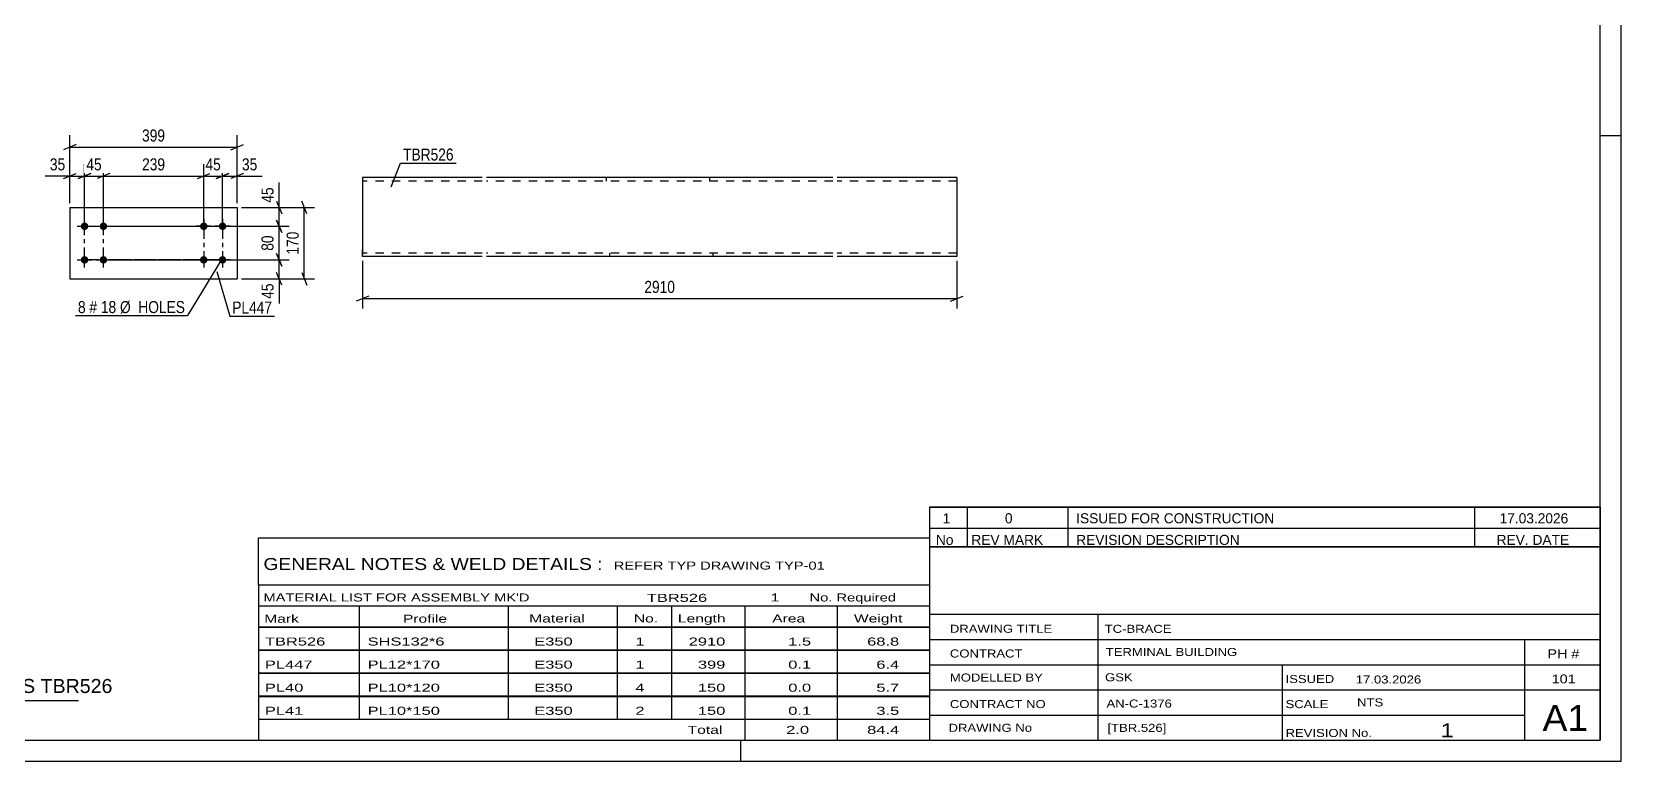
# Model space of a CAD drawing. Header units: millimetres. Extents: x 0 to 594, y 0 to 420.
# Drawn here: x 214.9 to 594, y 0 to 173.8 of the extents above; entities that cross this region are included whole.
import ezdxf

# ---------------------------------------------------------------- set-up
doc = ezdxf.new("R2010")
doc.units = ezdxf.units.MM
doc.linetypes.add('DXK_LINE_DOT2', pattern=[3.9198, 1.9599, -1.9599])
doc.linetypes.add('DXK_LINE_DOT3', pattern=[5.9187, 2.979, -0.9799, 0.9799, -0.9799])
doc.styles.add('Arial', font='arial.ttf', dxfattribs={"height": 0.2})
doc.styles.add('Arial Narrow', font='ARIALN.TTF', dxfattribs={"height": 0.2})

# ---------------------------------------------------------------- blocks, each defined once
blk = doc.blocks.new('Unknown-582682602-1128')
at = {"color": 5, "linetype": 'Continuous'}
for p, q in [((594, 0), (594, 420)), ((589, 5), (589, 415)), ((594, 149), (589, 149)), ((5, 5), (589, 5)), ((384, 0), (384, 5)), ((0, 0), (594, 0))]:
    blk.add_line(p, q, dxfattribs=at)
blk = doc.blocks.new('Bolt-582682602-3874 - 3872')
at = {"linetype": 'Continuous'}
for points in [[(255.9, 126.58, -1), (255.9, 128.38, -1)], [(260.4, 126.58, -1), (260.4, 128.38, -1)], [(255.9, 118.58, -1), (255.9, 120.38, -1)], [(260.4, 118.58, -1), (260.4, 120.38, -1)]]:
    blk.add_hatch(color=1, dxfattribs=at).paths.add_polyline_path(points)
at = {"color": 1, "linetype": 'Continuous'}
for p, q in [((255.9, 129.28), (255.9, 125.68)), ((260.4, 129.28), (260.4, 125.68)), ((257.7, 127.48), (254.1, 127.48)), ((262.2, 127.48), (258.6, 127.48)), ((257.7, 119.48), (254.1, 119.48)), ((255.9, 121.28), (255.9, 117.68)), ((262.2, 119.48), (258.6, 119.48)), ((260.4, 121.28), (260.4, 117.68))]:
    blk.add_line(p, q, dxfattribs=at)
blk = doc.blocks.new('Part-582682602-3873 - 3872')
at = {"color": 2, "linetype": 'Continuous'}
for p, q in [((223.99, 131.98), (223.99, 114.98)), ((223.99, 131.98), (263.9, 131.98)), ((263.9, 131.98), (263.9, 114.98)), ((223.99, 114.98), (263.9, 114.98))]:
    blk.add_line(p, q, dxfattribs=at)
blk = doc.blocks.new('Bolt-582682602-3875 - 3872')
at = {"linetype": 'Continuous'}
for points in [[(227.49, 128.38, -1), (227.49, 126.58, -1)], [(231.99, 128.38, -1), (231.99, 126.58, -1)], [(227.49, 120.38, -1), (227.49, 118.58, -1)], [(231.99, 120.38, -1), (231.99, 118.58, -1)]]:
    blk.add_hatch(color=1, dxfattribs=at).paths.add_polyline_path(points)
at = {"color": 1, "linetype": 'Continuous'}
for p, q in [((227.49, 125.68), (227.49, 129.28)), ((231.99, 125.68), (231.99, 129.28)), ((225.69, 127.48), (229.29, 127.48)), ((230.19, 127.48), (233.79, 127.48)), ((225.69, 119.48), (229.29, 119.48)), ((227.49, 117.68), (227.49, 121.28)), ((230.19, 119.48), (233.79, 119.48)), ((231.99, 117.68), (231.99, 121.28))]:
    blk.add_line(p, q, dxfattribs=at)
blk = doc.blocks.new('Part-582682602-1532 - 1515')
at = {"color": 2, "linetype": 'Continuous'}
for p, q in [((322.35, 139.11), (293.78, 139.11)), ((293.78, 139.11), (293.78, 121.97)), ((405.96, 139.11), (323.35, 139.11)), ((435.53, 139.11), (406.96, 139.11)), ((435.53, 139.11), (435.53, 120.25)), ((293.78, 120.38), (293.78, 121.97)), ((293.78, 120.25), (293.78, 120.38)), ((322.35, 120.25), (293.78, 120.25)), ((405.96, 120.25), (323.35, 120.25)), ((435.53, 120.25), (406.96, 120.25))]:
    blk.add_line(p, q, dxfattribs=at)
at = {"color": 7, "linetype": 'DXK_LINE_DOT2'}
for p, q in [((322.35, 138.25), (293.78, 138.25)), ((405.96, 138.25), (323.35, 138.25)), ((351.92, 139.11), (351.92, 138.25)), ((376.56, 139.11), (376.56, 138.25)), ((435.53, 138.25), (406.96, 138.25)), ((435.53, 138.98), (435.53, 139.11)), ((293.78, 121.97), (293.78, 120.76)), ((293.78, 121.11), (293.78, 121.18)), ((322.35, 121.11), (293.78, 121.11)), ((293.78, 120.25), (293.78, 120.25)), ((405.96, 121.11), (323.35, 121.11)), ((352.75, 120.25), (352.75, 121.11)), ((377.39, 120.25), (377.39, 121.11)), ((435.53, 121.11), (406.96, 121.11)), ((435.53, 121.11), (435.53, 121.18))]:
    blk.add_line(p, q, dxfattribs=at)
blk = doc.blocks.new('Rectangle-582682602-4051 - 3872')
at = {"color": 1, "linetype": 'DXK_LINE_DOT3'}
blk.add_lwpolyline([(227.49, 127.48), (260.4, 127.48), (260.4, 119.48), (227.49, 119.48), (227.49, 127.48)], close=True, dxfattribs=at)
blk = doc.blocks.new('Rectangle-582682602-4061 - 3872')
at = {"color": 1, "linetype": 'DXK_LINE_DOT3'}
blk.add_lwpolyline([(231.99, 127.48), (255.9, 127.48), (255.9, 119.48), (231.99, 119.48), (231.99, 127.48)], close=True, dxfattribs=at)
blk = doc.blocks.new('StraightDimension-582682602-3890 - 3872')
at = {"color": 7, "linetype": 'Continuous'}
for p, q in [((223.99, 132.98), (223.99, 142.31)), ((227.49, 128.48), (227.49, 142.31)), ((222.49, 138.86), (225.49, 140.06)), ((223.99, 139.46), (227.49, 139.46)), ((228.99, 140.06), (225.99, 138.86))]:
    blk.add_line(p, q, dxfattribs=at)
at = {"color": 0}
blk.add_wipeout([(223.46, 140.21), (223.46, 144.41), (218.61, 144.41), (218.61, 140.21)], dxfattribs=at)
at = {"color": 7, "linetype": 'Continuous'}
blk.add_line((223.99, 139.46), (218.08, 139.46), dxfattribs=at)
blk.add_line((223.99, 139.46), (218.08, 139.46), dxfattribs=at)
at = {"color": 3, "style": 'Arial Narrow'}
blk.add_text('35', height=2.863, dxfattribs=at).set_placement((219.21, 140.81))
blk = doc.blocks.new('StraightDimension-582682602-3886 - 3872')
at = {"color": 7, "linetype": 'Continuous'}
for p, q in [((260.4, 128.48), (260.4, 142.31)), ((263.9, 132.98), (263.9, 142.31)), ((258.9, 138.86), (261.9, 140.06)), ((260.4, 139.46), (263.9, 139.46)), ((265.4, 140.06), (262.4, 138.86))]:
    blk.add_line(p, q, dxfattribs=at)
at = {"color": 0}
blk.add_wipeout([(269.28, 140.21), (269.28, 144.41), (264.43, 144.41), (264.43, 140.21)], dxfattribs=at)
at = {"color": 7, "linetype": 'Continuous'}
blk.add_line((263.9, 139.46), (269.81, 139.46), dxfattribs=at)
blk.add_line((263.9, 139.46), (269.81, 139.46), dxfattribs=at)
at = {"color": 3, "style": 'Arial Narrow'}
blk.add_text('35', height=2.863, dxfattribs=at).set_placement((265.03, 140.81))
blk = doc.blocks.new('StraightDimension-582682602-3887 - 3872')
at = {"color": 7, "linetype": 'Continuous'}
for p, q in [((255.9, 128.48), (255.9, 142.31)), ((260.4, 128.48), (260.4, 142.31)), ((254.4, 138.86), (257.4, 140.06)), ((255.9, 139.46), (260.4, 139.46)), ((261.9, 140.06), (258.9, 138.86))]:
    blk.add_line(p, q, dxfattribs=at)
at = {"color": 0}
blk.add_wipeout([(260.58, 140.21), (260.58, 144.41), (255.72, 144.41), (255.72, 140.21)], dxfattribs=at)
at = {"color": 3, "style": 'Arial Narrow'}
blk.add_text('45', height=2.863, dxfattribs=at).set_placement((256.32, 140.81))
blk = doc.blocks.new('StraightDimension-582682602-3888 - 3872')
at = {"color": 7, "linetype": 'Continuous'}
for p, q in [((231.99, 128.48), (231.99, 142.31)), ((255.9, 128.48), (255.9, 142.31)), ((233.49, 140.06), (230.49, 138.86)), ((231.99, 139.46), (255.9, 139.46)), ((254.4, 138.86), (257.4, 140.06))]:
    blk.add_line(p, q, dxfattribs=at)
at = {"color": 0}
blk.add_wipeout([(247.29, 140.21), (247.29, 144.41), (240.6, 144.41), (240.6, 140.21)], dxfattribs=at)
at = {"color": 3, "style": 'Arial Narrow'}
blk.add_text('239', height=2.863, dxfattribs=at).set_placement((241.2, 140.81))
blk = doc.blocks.new('StraightDimension-582682602-3889 - 3872')
at = {"color": 7, "linetype": 'Continuous'}
for p, q in [((227.49, 128.48), (227.49, 142.31)), ((231.99, 128.48), (231.99, 142.31)), ((225.99, 138.86), (228.99, 140.06)), ((227.49, 139.46), (231.99, 139.46)), ((233.49, 140.06), (230.49, 138.86))]:
    blk.add_line(p, q, dxfattribs=at)
at = {"color": 0}
blk.add_wipeout([(232.17, 140.21), (232.17, 144.41), (227.31, 144.41), (227.31, 140.21)], dxfattribs=at)
at = {"color": 3, "style": 'Arial Narrow'}
blk.add_text('45', height=2.863, dxfattribs=at).set_placement((227.91, 140.81))
blk = doc.blocks.new('StraightDimension-582682602-3906 - 3872')
at = {"color": 7, "linetype": 'Continuous'}
for p, q in [((223.99, 132.98), (223.99, 149.19)), ((263.9, 132.98), (263.9, 149.19)), ((225.49, 146.94), (222.49, 145.74)), ((223.99, 146.34), (263.9, 146.34)), ((262.4, 145.74), (265.4, 146.94))]:
    blk.add_line(p, q, dxfattribs=at)
at = {"color": 0}
blk.add_wipeout([(247.29, 147.09), (247.29, 151.29), (240.6, 151.29), (240.6, 147.09)], dxfattribs=at)
at = {"color": 3, "style": 'Arial Narrow'}
blk.add_text('399', height=2.863, dxfattribs=at).set_placement((241.2, 147.69))
blk = doc.blocks.new('StraightDimension-582682602-3910 - 3872')
at = {"color": 7, "linetype": 'Continuous'}
for p, q in [((273.3, 133.48), (274.5, 130.48)), ((264.9, 131.98), (276.3, 131.98)), ((274.5, 125.98), (273.3, 128.98)), ((273.9, 127.48), (273.9, 131.98)), ((232.99, 127.48), (276.3, 127.48))]:
    blk.add_line(p, q, dxfattribs=at)
at = {"color": 0}
blk.add_wipeout([(273.15, 137.36), (268.95, 137.36), (268.95, 132.5), (273.15, 132.5)], dxfattribs=at)
at = {"color": 7, "linetype": 'Continuous'}
blk.add_line((273.9, 131.98), (273.9, 137.88), dxfattribs=at)
blk.add_line((273.9, 131.98), (273.9, 137.88), dxfattribs=at)
at = {"color": 3, "style": 'Arial Narrow'}
blk.add_text('45', height=2.863, rotation=90.0002, dxfattribs=at).set_placement((272.55, 133.1))
blk = doc.blocks.new('StraightDimension-582682602-3911 - 3872')
at = {"color": 7, "linetype": 'Continuous'}
for p, q in [((273.3, 128.98), (274.5, 125.98)), ((232.99, 127.48), (276.3, 127.48)), ((273.9, 119.48), (273.9, 127.48)), ((232.99, 119.48), (276.3, 119.48)), ((274.5, 117.98), (273.3, 120.98))]:
    blk.add_line(p, q, dxfattribs=at)
at = {"color": 0}
blk.add_wipeout([(273.15, 125.91), (268.95, 125.91), (268.95, 121.05), (273.15, 121.05)], dxfattribs=at)
at = {"color": 3, "style": 'Arial Narrow'}
blk.add_text('80', height=2.863, rotation=90.0002, dxfattribs=at).set_placement((272.55, 121.65))
blk = doc.blocks.new('StraightDimension-582682602-3912 - 3872')
at = {"color": 7, "linetype": 'Continuous'}
for p, q in [((232.99, 119.48), (276.3, 119.48)), ((273.3, 120.98), (274.5, 117.98)), ((273.9, 114.98), (273.9, 119.48)), ((264.9, 114.98), (276.3, 114.98)), ((274.5, 113.48), (273.3, 116.48))]:
    blk.add_line(p, q, dxfattribs=at)
at = {"color": 0}
blk.add_wipeout([(273.15, 114.45), (268.95, 114.45), (268.95, 109.6), (273.15, 109.6)], dxfattribs=at)
at = {"color": 7, "linetype": 'Continuous'}
blk.add_line((273.9, 114.98), (273.9, 109.07), dxfattribs=at)
blk.add_line((273.9, 114.98), (273.9, 109.07), dxfattribs=at)
at = {"color": 3, "style": 'Arial Narrow'}
blk.add_text('45', height=2.863, rotation=90.0002, dxfattribs=at).set_placement((272.55, 110.2))
blk = doc.blocks.new('StraightDimension-582682602-3926 - 3872')
at = {"color": 7, "linetype": 'Continuous'}
for p, q in [((280.5, 130.48), (279.3, 133.48)), ((264.9, 131.98), (282.3, 131.98)), ((279.9, 114.98), (279.9, 131.98)), ((264.9, 114.98), (282.3, 114.98)), ((279.3, 116.48), (280.5, 113.48))]:
    blk.add_line(p, q, dxfattribs=at)
at = {"color": 0}
blk.add_wipeout([(279.15, 126.82), (274.95, 126.82), (274.95, 120.13), (279.15, 120.13)], dxfattribs=at)
at = {"color": 3, "style": 'Arial Narrow'}
blk.add_text('170', height=2.863, rotation=90.0002, dxfattribs=at).set_placement((278.55, 120.73))
blk = doc.blocks.new('StraightDimension-582682602-1538 - 1515')
at = {"color": 7, "linetype": 'Continuous'}
for p, q in [((293.78, 119.25), (293.78, 107.85)), ((435.53, 119.25), (435.53, 107.85)), ((295.28, 110.85), (292.28, 109.65)), ((293.78, 110.25), (435.53, 110.25)), ((434.03, 109.65), (437.03, 110.85))]:
    blk.add_line(p, q, dxfattribs=at)
at = {"color": 0}
blk.add_wipeout([(368.91, 111), (368.91, 115.2), (360.4, 115.2), (360.4, 111)], dxfattribs=at)
at = {"color": 3, "style": 'Arial Narrow'}
blk.add_text('2910', height=2.863, dxfattribs=at).set_placement((361, 111.6))
blk = doc.blocks.new('Unknown-582682602-4197')
at = {"color": 7, "linetype": 'Continuous'}
for p, q in [((429, 51.05), (429, 5)), ((429, 51.05), (589, 51.05)), ((589, 51), (589, 5)), ((429, 35), (589, 35)), ((469.14, 35), (469.14, 5)), ((429, 29), (589, 29)), ((571, 5.05), (571, 29.05)), ((429, 23), (589, 23)), ((513.14, 23), (513.14, 5)), ((429, 17), (589, 17)), ((429, 11), (571, 11)), ((429, 5), (589, 5))]:
    blk.add_line(p, q, dxfattribs=at)
at = {"color": 7, "style": 'Arial Narrow'}
for s, height, width, p in [('DRAWING TITLE', 1.9089, 1.425378, (433.88, 30.61)), ('TC-BRACE', 1.909, 1.425378, (470.81, 30.59)), ('CONTRACT', 1.909, 1.425378, (433.88, 24.71)), ('TERMINAL BUILDING', 1.9089, 1.425378, (471.06, 25.07)), ('MODELLED BY', 1.9089, 1.425378, (433.88, 18.98)), ('GSK', 1.909, 1.425378, (470.88, 19.04)), ('ISSUED', 1.909, 1.425378, (513.94, 18.64)), ('17.03.2026', 1.909, 1.425378, (530.69, 18.52)), ('CONTRACT NO', 1.9089, 1.425378, (433.88, 12.66)), ('AN-C-1376', 1.909, 1.425378, (471.23, 12.78)), ('SCALE', 1.909, 1.425378, (513.94, 12.65)), ('A1', 6.204, 1.25, (575.24, 7.2)), ('DRAWING No', 1.909, 1.425378, (433.56, 7)), ('[TBR.526]', 1.909, 1.425378, (471.46, 6.99)), ('REVISION No.', 1.9089, 1.425378, (513.94, 5.77)), ('1', 3.34, 1.5, (550.91, 5.68))]:
    blk.add_text(s, height=height, dxfattribs=dict(at, width=width)).set_placement(p)
at = {"color": 7, "linetype": 'Continuous', "style": 'Arial Narrow'}
for s, height, width, p in [('PH #', 2.1, 1.42538, (576.4, 24.55)), ('101', 2.1, 1.42538, (577.41, 18.55)), ('NTS', 1.909, 1.425378, (531, 13.05))]:
    blk.add_text(s, height=height, dxfattribs=dict(at, width=width)).set_placement(p)
blk = doc.blocks.new('Unknown-582682602-4198')
at = {"color": 7, "linetype": 'Continuous'}
for p, q in [((429, 60.55), (589, 60.55)), ((589, 60.55), (429, 60.55)), ((429, 60.55), (429, 55.55)), ((438, 60.55), (438, 55.55)), ((462, 60.55), (462, 55.55)), ((559, 60.55), (559, 55.55)), ((589, 60.55), (589, 55.55)), ((429, 55.55), (589, 55.55)), ((429, 55.55), (429, 51.05)), ((429, 55.55), (589, 55.55)), ((438, 55.55), (438, 51.05)), ((462, 55.55), (462, 51.05)), ((559, 55.55), (559, 51.05)), ((589, 55.55), (589, 51.05)), ((589, 51.05), (429, 51.05))]:
    blk.add_line(p, q, dxfattribs=at)
at = {"color": 7, "linetype": 'Continuous', "style": 'Arial Narrow'}
for s, height, width, p in [('1', 2.39, 1.196471, (432.16, 56.7)), ('0', 2.39, 1.196471, (447, 56.7)), ('ISSUED FOR CONSTRUCTION', 2.3861, 1.196471, (464, 56.7)), ('17.03.2026', 2.386, 1.196471, (565, 56.7)), ('No', 2.386, 1.2, (430.54, 51.55)), ('REV MARK', 2.386, 1.2, (439, 51.55)), ('REVISION DESCRIPTION', 2.3861, 1.2, (464, 51.55)), ('REV. DATE', 2.386, 1.2, (564.28, 51.55))]:
    blk.add_text(s, height=height, dxfattribs=dict(at, width=width)).set_placement(p)
blk = doc.blocks.new('Unknown-582682602-4199')
at = {"color": 7, "linetype": 'Continuous'}
for p, q in [((269, 53.25), (429, 53.25)), ((269, 42), (269, 53.25)), ((429, 53.25), (429, 42)), ((269, 42), (429, 42)), ((269, 42), (269, 37)), ((429, 42), (429, 37)), ((269, 37), (429, 37)), ((269, 37), (269, 32)), ((293, 37), (293, 32)), ((328.5, 37), (328.5, 32)), ((354.5, 37), (354.5, 32)), ((367.5, 37), (367.5, 32)), ((385, 37), (385, 32)), ((407, 37), (407, 32)), ((429, 37), (429, 32)), ((269, 32), (429, 32)), ((269, 31.95), (269, 26.55)), ((269, 31.95), (429, 31.95)), ((293, 32), (293, 26.5)), ((328.5, 32), (328.5, 26.5)), ((354.5, 32), (354.5, 26.5)), ((367.5, 32), (367.5, 26.5)), ((385, 32), (385, 26.5)), ((407, 32), (407, 26.5)), ((429, 31.95), (429, 26.55)), ((269, 26.55), (429, 26.55)), ((269, 26.45), (269, 21.05)), ((269, 26.45), (429, 26.45)), ((293, 26.5), (293, 21)), ((328.5, 26.5), (328.5, 21)), ((354.5, 26.5), (354.5, 21)), ((367.5, 26.5), (367.5, 21)), ((385, 26.5), (385, 21)), ((407, 26.5), (407, 21)), ((429, 26.45), (429, 21.05)), ((269, 21.05), (429, 21.05)), ((269, 20.95), (269, 15.55)), ((269, 20.95), (429, 20.95)), ((293, 21), (293, 15.5)), ((328.5, 21), (328.5, 15.5)), ((354.5, 21), (354.5, 15.5)), ((367.5, 21), (367.5, 15.5)), ((385, 21), (385, 15.5)), ((407, 21), (407, 15.5)), ((429, 20.95), (429, 15.55)), ((269, 15.55), (429, 15.55)), ((269, 15.45), (269, 10.05)), ((269, 15.45), (429, 15.45)), ((293, 15.5), (293, 10)), ((328.5, 15.5), (328.5, 10)), ((354.5, 15.5), (354.5, 10)), ((367.5, 15.5), (367.5, 10)), ((385, 15.5), (385, 10)), ((407, 15.5), (407, 10)), ((429, 15.45), (429, 10.05)), ((269, 10.05), (429, 10.05)), ((269, 10), (429, 10)), ((269, 10), (269, 5)), ((385, 10), (385, 5)), ((407, 10), (407, 5)), ((429, 10), (429, 5)), ((269, 5), (429, 5))]:
    blk.add_line(p, q, dxfattribs=at)
at = {"color": 7, "style": 'Arial Narrow'}
for s, height, width, p in [('GENERAL NOTES & WELD DETAILS :', 2.8633, 1.4, (270.15, 45.56)), ('REFER TYP DRAWING TYP-01', 1.9089, 1.6, (353.7, 45.66)), ("MATERIAL LIST FOR ASSEMBLY MK'D", 1.9089, 1.6, (270.15, 38.06)), ('TBR526', 1.909, 1.794707, (361.59, 37.97)), ('1', 1.91, 1.794707, (391.08, 38.06)), ('No. Required', 1.9089, 1.6, (400.41, 38.06)), ('Mark', 1.909, 1.7, (270.34, 33)), ('Profile', 1.909, 1.7, (303.41, 33)), ('Material', 1.909, 1.7, (333.54, 33.06)), ('No.', 1.909, 1.7, (358.5, 33.06)), ('Length', 1.909, 1.7, (369, 33.06)), ('Area', 1.909, 1.7, (391.5, 33.06)), ('Weight', 1.909, 1.7, (411, 33.06))]:
    blk.add_text(s, height=height, dxfattribs=dict(at, width=width)).set_placement(p)
at = {"color": 7, "linetype": 'Continuous', "style": 'Arial Narrow'}
for s, height, width, p in [('TBR526', 1.909, 1.794707, (270.5, 27.56)), ('SHS132*6', 1.909, 1.794707, (295, 27.56)), ('E350', 1.909, 1.794707, (334.74, 27.56)), ('1', 1.91, 1.794707, (358.86, 27.56)), ('2910', 1.909, 1.794707, (371.58, 27.56)), ('1.5', 1.909, 1.794707, (395.32, 27.56)), ('68.8', 1.909, 1.794707, (414.14, 27.56)), ('PL447', 1.909, 1.794707, (270.5, 22.06)), ('PL12*170', 1.909, 1.794707, (295, 22.06)), ('E350', 1.909, 1.794707, (334.74, 22.06)), ('1', 1.91, 1.794707, (358.86, 22.06)), ('399', 1.909, 1.794707, (373.77, 22.06)), ('0.1', 1.909, 1.794707, (395.32, 22.06)), ('6.4', 1.909, 1.794707, (416.33, 22.06)), ('PL40', 1.909, 1.794707, (270.5, 16.56)), ('PL10*120', 1.909, 1.794707, (295, 16.56)), ('E350', 1.909, 1.794707, (334.74, 16.56)), ('4', 1.91, 1.794707, (358.86, 16.56)), ('150', 1.909, 1.794707, (373.77, 16.56)), ('0.0', 1.909, 1.794707, (395.32, 16.56)), ('5.7', 1.909, 1.794707, (416.33, 16.56)), ('PL41', 1.909, 1.794707, (270.5, 11.06)), ('PL10*150', 1.909, 1.794707, (295, 11.06)), ('E350', 1.909, 1.794707, (334.74, 11.06)), ('2', 1.91, 1.794707, (358.86, 11.06)), ('150', 1.909, 1.794707, (373.77, 11.06)), ('0.1', 1.909, 1.794707, (395.32, 11.06)), ('3.5', 1.909, 1.794707, (416.33, 11.06)), ('Total', 1.909, 1.7, (371.33, 6.5)), ('2.0', 1.909, 1.794707, (394.83, 6.5)), ('84.4', 1.909, 1.794707, (414.14, 6.5))]:
    blk.add_text(s, height=height, dxfattribs=dict(at, width=width)).set_placement(p)
blk = doc.blocks.new('Unknown-582682602-4200')
at = {"color": 7, "linetype": 'Continuous'}
blk.add_line((156, 14.5), (226, 14.5), dxfattribs=at)
at = {"color": 7, "style": 'Arial'}
blk.add_text('ONE-TCH-BRACE MARKED AS TBR526', height=3.3428, dxfattribs=at).set_placement((147.99, 16.25))
blk = doc.blocks.new('Mark-582682602-3929 - 3872')
at = {"color": 0}
blk.add_wipeout([(272.21, 106.69), (272.21, 109.69), (262.71, 109.69), (262.71, 106.69)], dxfattribs=at)
blk.add_wipeout([(272.21, 106.69), (272.21, 109.69), (262.71, 109.69), (262.71, 106.69)], dxfattribs=at)
at = {"color": 30, "linetype": 'Continuous'}
for p, q in [((259.04, 116.72), (262.11, 106.09)), ((262.11, 106.09), (272.81, 106.09))]:
    blk.add_line(p, q, dxfattribs=at)
at = {"color": 3, "style": 'Arial Narrow'}
blk.add_text('PL447', height=2.863, dxfattribs=at).set_placement((262.71, 106.69))
blk = doc.blocks.new('MarkSet-582682602-4024 - 3872')
at = {"color": 0}
blk.add_wipeout([(227.74, 106.8), (227.74, 109.8), (225.91, 109.8), (225.91, 106.8)], dxfattribs=at)
blk.add_wipeout([(227.74, 106.8), (227.74, 109.8), (225.91, 109.8), (225.91, 106.8)], dxfattribs=at)
blk.add_wipeout([(230.47, 106.8), (230.47, 109.8), (228.64, 109.8), (228.64, 106.8)], dxfattribs=at)
blk.add_wipeout([(230.47, 106.8), (230.47, 109.8), (228.64, 109.8), (228.64, 106.8)], dxfattribs=at)
at = {"color": 3, "style": 'Arial Narrow'}
blk.add_text('8', height=2.86, dxfattribs=at).set_placement((225.91, 106.8))
at = {"color": 0}
blk.add_wipeout([(235.03, 106.8), (235.03, 109.8), (231.37, 109.8), (231.37, 106.8)], dxfattribs=at)
blk.add_wipeout([(235.03, 106.8), (235.03, 109.8), (231.37, 109.8), (231.37, 106.8)], dxfattribs=at)
at = {"color": 3, "style": 'Arial Narrow'}
blk.add_text('#', height=2.86, dxfattribs=at).set_placement((228.64, 106.8))
at = {"color": 0}
blk.add_wipeout([(251.45, 106.8), (251.45, 109.8), (235.93, 109.8), (235.93, 106.8)], dxfattribs=at)
blk.add_wipeout([(251.45, 106.8), (251.45, 109.8), (235.93, 109.8), (235.93, 106.8)], dxfattribs=at)
at = {"color": 7, "linetype": 'Continuous'}
for p in [(260.03, 119.38), (225.31, 106.2)]:
    blk.add_line(p, (252.05, 106.2), dxfattribs=at)
at = {"color": 3, "style": 'Arial Narrow'}
for s, p in [('18', (231.37, 106.8)), ('Ø  HOLES', (235.93, 106.8))]:
    blk.add_text(s, height=2.863, dxfattribs=at).set_placement(p)
blk = doc.blocks.new('Mark-582682602-1528 - 1515')
at = {"color": 0}
blk.add_wipeout([(315.51, 143.15), (315.51, 146.15), (303.46, 146.15), (303.46, 143.15)], dxfattribs=at)
blk.add_wipeout([(315.51, 143.15), (315.51, 146.15), (303.46, 146.15), (303.46, 143.15)], dxfattribs=at)
at = {"color": 30, "linetype": 'Continuous'}
for p, q in [((300.63, 136.9), (302.86, 142.55)), ((302.86, 142.55), (316.11, 142.55))]:
    blk.add_line(p, q, dxfattribs=at)
at = {"color": 3, "style": 'Arial Narrow'}
blk.add_text('TBR526', height=2.863, dxfattribs=at).set_placement((303.46, 143.15))

msp = doc.modelspace()

# ---------------------------------------------------------------- block references
for name in ['Unknown-582682602-1128', 'Part-582682602-1532 - 1515', 'Part-582682602-3873 - 3872', 'Bolt-582682602-3875 - 3872', 'Bolt-582682602-3874 - 3872', 'Rectangle-582682602-4051 - 3872', 'Rectangle-582682602-4061 - 3872', 'Unknown-582682602-4198', 'Unknown-582682602-4199', 'Unknown-582682602-4197', 'Unknown-582682602-4200']:
    msp.add_blockref(name, (0, 0))

# ---------------------------------------------------------------- next in the draw order: block references
for name in ['StraightDimension-582682602-3890 - 3872', 'StraightDimension-582682602-3886 - 3872', 'Mark-582682602-1528 - 1515', 'StraightDimension-582682602-1538 - 1515']:
    msp.add_blockref(name, (0, 0))

# ---------------------------------------------------------------- next in the draw order: block references
msp.add_blockref('StraightDimension-582682602-3887 - 3872', (0, 0))

# ---------------------------------------------------------------- next in the draw order: block references
msp.add_blockref('StraightDimension-582682602-3888 - 3872', (0, 0))

# ---------------------------------------------------------------- next in the draw order: block references
msp.add_blockref('StraightDimension-582682602-3889 - 3872', (0, 0))

# ---------------------------------------------------------------- next in the draw order: block references
msp.add_blockref('StraightDimension-582682602-3906 - 3872', (0, 0))

# ---------------------------------------------------------------- next in the draw order: block references
msp.add_blockref('StraightDimension-582682602-3910 - 3872', (0, 0))

# ---------------------------------------------------------------- next in the draw order: block references
msp.add_blockref('StraightDimension-582682602-3911 - 3872', (0, 0))

# ---------------------------------------------------------------- next in the draw order: block references
msp.add_blockref('StraightDimension-582682602-3912 - 3872', (0, 0))

# ---------------------------------------------------------------- next in the draw order: block references
msp.add_blockref('StraightDimension-582682602-3926 - 3872', (0, 0))

# ---------------------------------------------------------------- next in the draw order: block references
msp.add_blockref('Mark-582682602-3929 - 3872', (0, 0))

# ---------------------------------------------------------------- next in the draw order: block references
msp.add_blockref('MarkSet-582682602-4024 - 3872', (0, 0))

doc.saveas('drawing.dxf')
